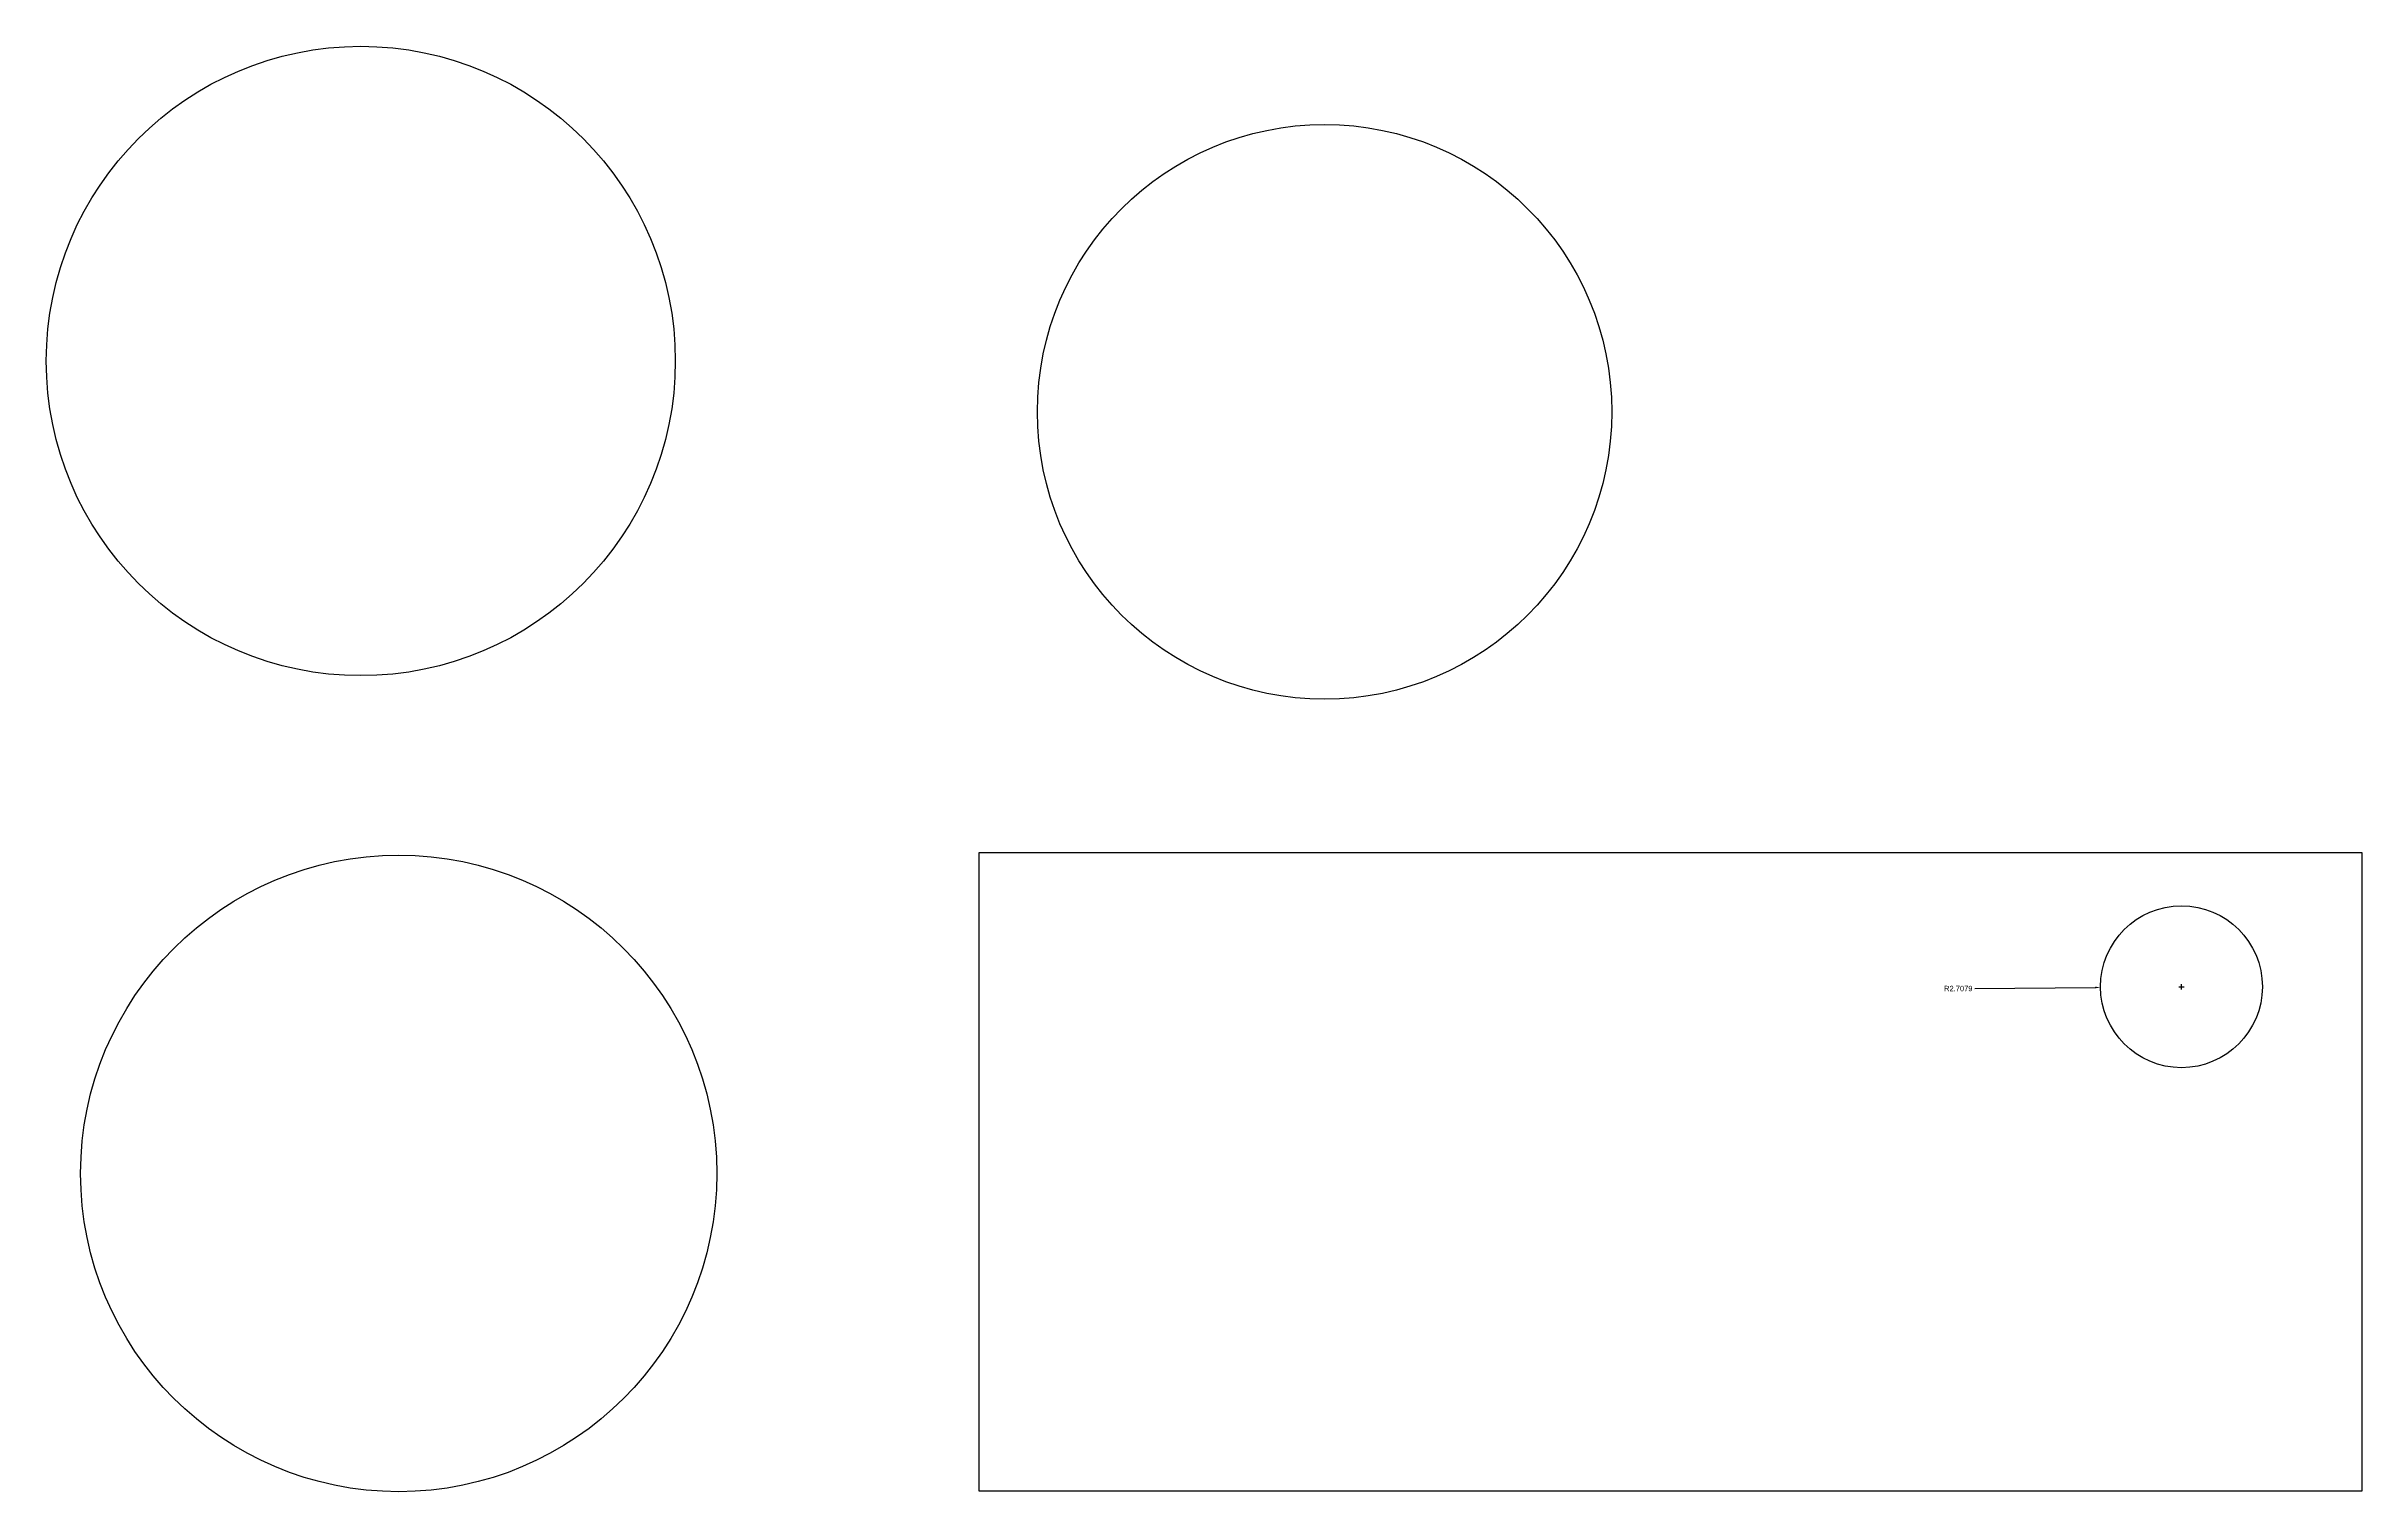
# Model space of a CAD drawing. Header units: millimetres. Extents: x 1 to 196, y 2 to 137.
# Drawn here: x 118.6 to 196.1, y 2.9 to 51.2 of the extents above; entities that cross this region are included whole.
import ezdxf

# ---------------------------------------------------------------- set-up
doc = ezdxf.new("R2010")
doc.units = ezdxf.units.MM
doc.header["$MEASUREMENT"] = 0
doc.layers.get('0').update_dxf_attribs({"true_color": 0xc2ced6})
doc.layers.add('obiecte', color=50, linetype='Continuous')
doc.styles.get("Standard").update_dxf_attribs({"font": 'arial.ttf'})
doc.dimstyles.get("Standard").update_dxf_attribs({"dimtxt": 0.18, "dimasz": 0.18, "dimexe": 0.18, "dimexo": 0.0625, "dimgap": 0.09, "dimtad": 0, "dimtih": 1, "dimtoh": 1, "dimdec": 4, "dimzin": 0, "dimdsep": 46, "dimtxsty": 'Standard', "dimcen": 0.09, "dimadec": 0, "dimazin": 0, "dimtfac": 1, "dimtdec": 4, "dimtofl": 0, "dimtmove": 0, "dimatfit": 3, "dimfxl": 1, "dimtolj": 1, "dimtzin": 0, "dimarcsym": 0})

# ---------------------------------------------------------------- blocks, each defined once
blk = doc.blocks.new('*D8')
at = {"color": 0, "lineweight": -2, "transparency": 16777216}
for p, q in [((183.146, 19.683), (187.178, 19.719)), ((189.976, 19.744), (190.156, 19.744)), ((190.066, 19.654), (190.066, 19.834))]:
    blk.add_line(p, q, dxfattribs=at)
at = {"color": 0, "transparency": 16777216}
blk.add_solid([(187.178, 19.749), (187.179, 19.689), (187.358, 19.72)], dxfattribs=at)
at = {"layer": 'Defpoints', "color": 0, "transparency": 16777216}
for p in [(187.358, 19.72), (190.066, 19.744)]:
    blk.add_point(p, dxfattribs=at)
at = {"color": 0, "transparency": 16777216, "insert": (182.596, 19.683), "char_height": 0.18, "attachment_point": 5}
blk.add_mtext('\\A1;R2.7079', dxfattribs=at)

msp = doc.modelspace()

# ---------------------------------------------------------------- linework, layer by layer
at = {"layer": 'obiecte'}
msp.add_lwpolyline([(149.82538, 24.23665), (196.09665, 24.23665), (196.09665, 2.86977), (149.82538, 2.86977)], close=True, dxfattribs=at)
for centre, radius in [((129.13551, 40.67413), 10.52505), ((161.38937, 38.97322), 9.61087), ((130.40377, 13.49908), 10.64449), ((190.06603, 19.74413), 2.70785)]:
    msp.add_circle(centre, radius, dxfattribs=at)

# ---------------------------------------------------------------- dimensions: what is measured, and where the dimension line sits
at = {"color": 3}
dim = msp.add_radius_dim(center=(190.066033, 19.744128), mpoint=(187.358285, 19.720183), dimstyle='Standard', dxfattribs=at)
dim.commit()
dim.dimension.update_dxf_attribs({"geometry": '*D8', "text_midpoint": (183.145689, 19.68293), "dimtype": 164})

doc.saveas('drawing.dxf')
